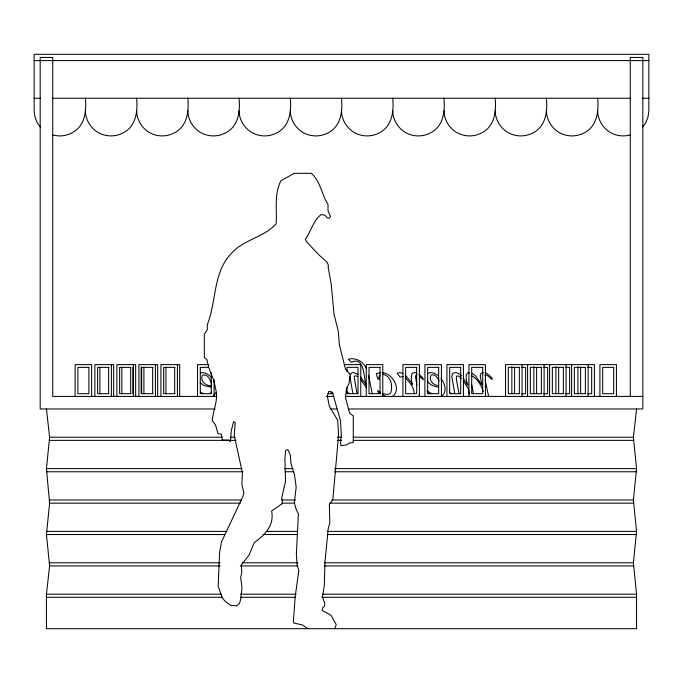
<?xml version="1.0" encoding="UTF-8"?>
<svg xmlns="http://www.w3.org/2000/svg" width="683" height="683" viewBox="0 0 683 683"><rect width="100%" height="100%" fill="white"/><g stroke="black" fill="none" stroke-linecap="round" stroke-linejoin="round"><path stroke-width="1.02" d="M636.547 408.98L633.406 437.231L636.547 468.623L633.406 500.007L636.547 531.4L633.406 562.783L636.547 594.176L636.547 628.702L46.453 628.702L46.453 594.176L49.594 565.925L46.453 534.533L49.594 503.149L46.453 468.623L49.594 437.231L46.453 408.98M85.375 98.241C86.647 110.8 84.94 125.92 72.569 132.545A26.039 26.039 0 0 1 53.137 135.055M136.6 98.241C137.872 110.8 136.165 125.92 123.794 132.545A26.039 26.039 0 0 1 98.181 132.545C90.515 128.045 85.529 119.704 85.375 110.8M187.825 98.241C189.097 110.8 187.39 125.92 175.019 132.545A26.039 26.039 0 0 1 149.406 132.545C141.74 128.045 136.754 119.704 136.6 110.8M239.05 98.241C240.322 110.8 238.615 125.92 226.244 132.545A26.039 26.039 0 0 1 200.631 132.545C192.965 128.045 187.979 119.704 187.825 110.8M290.275 98.241C291.547 110.8 289.84 125.92 277.469 132.545A26.039 26.039 0 0 1 251.856 132.545C244.19 128.045 239.204 119.704 239.05 110.8M341.5 98.241C342.772 110.8 341.065 125.92 328.694 132.545A26.039 26.039 0 0 1 303.081 132.545C295.415 128.045 290.429 119.704 290.275 110.8M392.725 98.241C393.997 110.8 392.29 125.92 379.919 132.545A26.039 26.039 0 0 1 354.306 132.545C346.64 128.045 341.654 119.704 341.5 110.8M443.95 98.241C445.222 110.8 443.515 125.92 431.144 132.545A26.039 26.039 0 0 1 405.531 132.545C397.865 128.045 392.879 119.704 392.725 110.8M495.175 98.241C496.447 110.8 494.74 125.92 482.369 132.545A26.039 26.039 0 0 1 456.756 132.545C449.09 128.045 444.104 119.704 443.95 110.8M546.4 98.241C547.672 110.8 545.965 125.92 533.594 132.545A26.039 26.039 0 0 1 507.981 132.545C500.315 128.045 495.329 119.704 495.175 110.8M597.625 98.241C598.897 110.8 597.19 125.92 584.819 132.545A26.039 26.039 0 0 1 559.206 132.545C551.54 128.045 546.554 119.704 546.4 110.8M334.696 628.702L336.224 624.604L331.118 615.383L322.128 610.44L322.888 607.341L324.442 606.547L324.818 603.448L322.436 596.882L324.323 585.604L324.963 562.246L328.284 528.172L329.829 523.058L329.334 504.575L332.843 499.418L338.563 435.173L337.709 420.293L329.334 406.231L327.302 396.012L328.865 391.274L332.442 392.418L340.484 420.66L341.329 435.541L340.561 442.2L340.971 445.709L346.494 444.881L349.653 442.9L353.265 442.55L353.265 415.887L349.559 413.121L345.555 397.813L346.315 389.532L349.073 383.197L350.242 374.489L345.453 368.999L339.4 344.864L338.153 330.555L334.098 314.632L331.17 283.829L328.292 268.18L328.275 264.961L327.055 262.152L318.995 254.964L307.282 242.559L305.25 239.34C311.124 231.298 313.096 220.771 321.189 214.471L324.818 215.247L327.652 218.065L329.667 218.048L330.461 216.417L328.019 210.748L327.994 204.243C321.556 194.467 320.455 181.106 311.294 173.328L294.305 173.328L281.037 180.628C273.951 193.989 277.067 209.374 276.18 223.811C263.638 237.693 242.806 239.596 230.7 254.161C214.257 271.757 216.041 297.711 209.177 319.379L207.265 324.98L207.333 329.761L204.337 334.149L204.337 357.61L206.983 359.574C207.999 369.605 214.223 377.921 215.341 387.978C219.106 399.103 213.045 409.757 212.251 420.66L215.478 424.946L217.971 433.543L221.54 434.294L222.001 439.374L223.597 440.142L228.728 440.1L230.333 441.645L231.375 430.29L233.637 421.642L235.234 422.803L234.201 435.353L242.474 472.986L241.825 484.068L243.908 493.135L242.781 496.703L221.42 542.089L219.619 552.282L218.167 586.193L222.248 597.804L225.424 601.646L230.931 605.471L236.779 605.804L239.477 603.456L240.595 599.572L242.004 587.918L240.689 577.434L241.799 572.363L241.312 564.961L249.005 555.134L254.332 542.575C265.081 534.729 274.387 525.543 271.638 511.012L282.557 503.431L281.72 497.924L285.503 481.293L284.896 458.711L285.614 450.763L286.783 449.559L288.371 450.336L290.395 455.484L290.856 463.023L294.501 474.881L296.183 487.133L294.339 502.534L295.97 508.826L298.369 513.915L296.354 554.698L297.225 565.618L298.83 570.279L295.15 597.13L293.408 621.137L293.81 623.067L302.381 624.919L307.854 628.702M210.885 392.921L211.465 391.615M216.101 392.375L213.651 395.764M350.089 374.762L351.856 372.807L353.41 372.568L358.046 374.446M642.515 127.072L645.418 123.358L647.979 117.297L648.85 110.8L648.85 54.299L34.15 54.299L34.15 110.8L35.021 117.297L37.582 123.358L40.485 127.072M379.85 375.155L378.843 377.383L379.125 379.185L377.793 379.185L376.35 373.661L380.491 372.653M427.43 373.857C430.597 371.117 435.259 373.353 438.076 375.565M440.987 396.43C447.621 392.913 445.094 383.163 440.945 378.578M392.358 396.439C402.202 389.745 392.384 373.123 382.241 372.67M416.792 374.976L415.819 375.437L415.503 376.82L416.963 385.297M484.828 375.223L486.97 375.18L492.187 379.611L491.794 377.639L487.338 373.832L485.289 372.884M469.486 372.568L468.154 372.85C461.674 375.778 473.814 395.363 463.364 378.314M200.29 372.884C204.456 371.8 208.631 374.301 211.337 377.323M483.351 372.568L481.028 373.379L480.251 375.812L481.797 384.768L475.488 375.872L472.363 373.388M34.15 60.582L648.85 60.582M34.15 98.241L40.553 98.241M52.292 98.241L630.708 98.241M642.447 98.241L648.85 98.241M208.896 364.611L197.549 364.611L197.549 396.43M344.249 364.611L360.761 364.611L360.761 396.43M108.887 367.36L97.618 367.36L97.618 393.681L108.887 393.681M130.897 367.36L119.636 367.36L119.636 393.681L130.897 393.681M152.915 367.36L141.646 367.36L141.646 393.681L152.915 393.681M174.925 367.36L163.664 367.36L163.664 393.681L174.925 393.681M208.306 367.36L200.298 367.36L200.298 393.681L211.303 393.681L211.303 372.628M519.609 367.36L508.331 367.36L508.331 393.681L519.609 393.681M521.616 367.36L525.611 367.36L525.611 393.681L521.616 393.681M541.628 367.36L530.341 367.36L530.341 393.681L541.628 393.681M543.625 367.36L547.629 367.36L547.629 393.681L543.625 393.681M563.637 367.36L552.359 367.36L552.359 393.681L563.637 393.681M565.644 367.36L569.639 367.36L569.639 393.681L565.644 393.681M585.655 367.36L574.369 367.36L574.369 393.681L585.655 393.681M587.653 367.36L591.657 367.36L591.657 393.681L587.653 393.681M327.994 393.681L332.997 393.681M216.827 396.43L52.728 396.43L52.728 57.44L40.177 57.44L40.177 408.98L215.051 408.98M326.363 396.43L334.038 396.43M345.282 396.43L642.823 396.43M330.299 408.98L336.702 408.98M348.432 408.98L642.823 408.98L642.823 57.44L630.272 57.44L630.272 396.43M49.594 437.231L222.18 437.231M230.7 437.231L234.961 437.231M337.24 437.231L341.5 437.231M353.222 437.231L633.406 437.231M49.594 440.373L236.028 440.373M337.24 440.373L341.5 440.373M353.222 440.373L633.406 440.373M46.453 468.623L241.731 468.623M284.41 468.623L292.947 468.623M334.568 468.623L636.547 468.623M46.453 471.757L242.798 471.757M285.477 471.757L294.014 471.757M334.568 471.757L636.547 471.757M49.594 500.007L241.355 500.007M281.84 500.007L295.688 500.007M331.912 500.007L633.406 500.007M49.594 503.149L240.288 503.149M281.84 503.149L294.621 503.149M329.778 503.149L633.406 503.149M46.453 531.4L226.79 531.4M266.268 531.4L297.216 531.4M327.097 531.4L636.547 531.4M46.453 534.533L224.656 534.533M263.066 534.533L297.216 534.533M327.097 534.533L636.547 534.533M49.594 562.783L220.046 562.783M242.422 562.783L297.822 562.783M324.451 562.783L633.406 562.783M49.594 565.925L220.046 565.925M240.288 565.925L297.822 565.925M324.451 565.925L633.406 565.925M46.453 594.176L221.454 594.176M240.664 594.176L296.149 594.176M322.828 594.176L636.547 594.176M46.453 597.309L222.521 597.309M240.664 597.309L295.082 597.309M321.761 597.309L636.547 597.309M211.073 387.184L204.166 385.579L200.11 382.736M382.864 374.412C390.889 375.411 393.263 386.578 390.591 392.973L389.233 394.065L387.338 394.433L382.856 393.451M416.203 372.901L414.291 372.568L411.977 373.447C408.955 385.605 418.705 390.36 405.147 374.984M403.303 376.478L400.059 377.118L397.207 373.234L399.888 372.568L402.944 373.422M438.768 385.613C433.825 385.613 428.386 380.636 430.845 375.556L431.588 374.941C435.284 374.002 437.803 378.058 439.058 380.909M211.115 385.775C205.967 385.946 199.735 381.046 202.339 375.556L203.082 374.941C207.905 374.071 210.637 380.055 211.499 383.88M437.701 387.065C433.654 386.458 429.607 384.52 427.302 381.037M471.714 375.744C477.451 378.766 481.515 385.571 483.205 391.675M386.219 396.371L382.113 394.654M431.528 393.502L426.935 390.975M200.495 392.273L203.022 393.502M357.764 376.564L355.519 375.744L354.554 376.179L354.229 377.486L357.064 393.724M380.508 393.758L377.981 392.196L377.665 390.514L380.346 392.23M427.396 392.716L429.044 393.758M419.021 374.463L422.914 377.921L423.306 379.825L419.558 376.188M405.139 377.631C409.621 381.814 413.744 387.21 414.35 393.493M461.546 375.974C459.471 373.618 455.663 371.185 452.744 373.575L451.787 376.606L454.716 393.288M449.277 392.042L450.78 393.459M346.605 391.333L348.851 393.459M461.375 378.365L458.413 375.949L456.423 376.196L456.389 379.594L459.01 393.724M360.351 376.692L366.114 384.768C363.51 377.895 364.807 355.809 351.258 362.289L348.313 359.215C355.604 357.235 363.305 361.478 366.225 368.291M331.298 391.999L332.57 393.562M360.411 378.997L366.421 387.944M463.168 380.585L468.256 388.653L469.469 394.484M488.704 396.686L485.195 380.414M419.046 394.8L419.499 396.686M372.312 393.852L368.461 375.206M471.697 384.649L473.49 393.681M352.812 393.288L349.867 376.478M597.625 110.8C597.779 119.704 602.765 128.045 610.431 132.545A26.039 26.039 0 0 0 629.863 135.055M616.425 396.43L616.425 364.611L599.913 364.611L599.913 396.43M594.406 396.43L594.406 364.611L505.574 364.611L505.574 396.43M588.131 364.611L588.131 396.43M585.382 367.36L585.382 393.681M580.652 367.36L580.652 393.681M577.895 366.728L577.895 393.246M571.62 364.611L571.62 396.43M566.113 364.611L566.113 396.43M563.364 367.36L563.364 393.681M558.634 367.36L558.634 393.681M555.885 366.728L555.885 393.246M549.61 364.611L549.61 396.43M544.103 364.611L544.103 396.43M541.354 367.36L541.354 393.681M536.625 367.36L536.625 393.681M533.867 366.728L533.867 393.246M527.592 364.611L527.592 396.43M522.085 364.611L522.085 396.43M519.336 367.36L519.336 393.681M514.606 367.36L514.606 393.681M511.857 366.728L511.857 393.246M485.451 396.43L485.451 364.611L468.939 364.611L468.939 396.43M463.441 396.43L463.441 364.611L446.93 364.611L446.93 396.43M441.423 396.43L441.423 364.611L424.911 364.611L424.911 396.43M419.413 396.43L419.413 364.611L402.902 364.611L402.902 396.43M382.779 396.43L382.779 364.611L366.267 364.611L366.267 396.43M347.007 371.569L347.007 367.36L358.012 367.36L358.012 393.681L347.007 393.681L347.007 387.363M214.061 379.458L214.061 396.43M179.68 396.43L179.68 364.611L160.915 364.611L160.915 396.43M177.426 364.611L177.426 396.43M174.669 367.36L174.669 393.681M165.926 367.36L165.926 393.681M157.671 396.43L157.671 364.611L138.897 364.611L138.897 396.43M155.408 364.611L155.408 396.43M152.659 367.36L152.659 393.681M143.908 367.36L143.908 393.681M141.159 366.728L141.159 393.246M135.652 396.43L135.652 364.611L116.887 364.611L116.887 396.43M133.39 364.611L133.39 396.43M132.903 367.36L132.903 393.681M130.641 367.36L130.641 393.681M121.89 367.36L121.89 393.681M113.634 396.43L113.634 364.611L94.869 364.611L94.869 396.43M111.38 364.611L111.38 396.43M108.631 367.36L108.631 393.681M99.88 367.36L99.88 393.681M91.624 396.43L91.624 364.611L75.113 364.611L75.113 396.43M88.875 367.36L77.862 367.36L77.862 393.681L88.875 393.681L88.875 367.36M380.021 367.36L369.016 367.36L369.016 393.681L380.021 393.681L380.021 367.36M416.656 367.36L405.651 367.36L405.651 393.681L416.656 393.681L416.656 367.36M438.674 367.36L427.669 367.36L427.669 393.681L438.674 393.681L438.674 367.36M460.692 367.36L449.679 367.36L449.679 393.681L460.692 393.681L460.692 367.36M482.702 367.36L471.697 367.36L471.697 393.681L482.702 393.681L482.702 367.36M613.675 367.36L602.662 367.36L602.662 393.681L613.675 393.681L613.675 367.36"/></g></svg>
